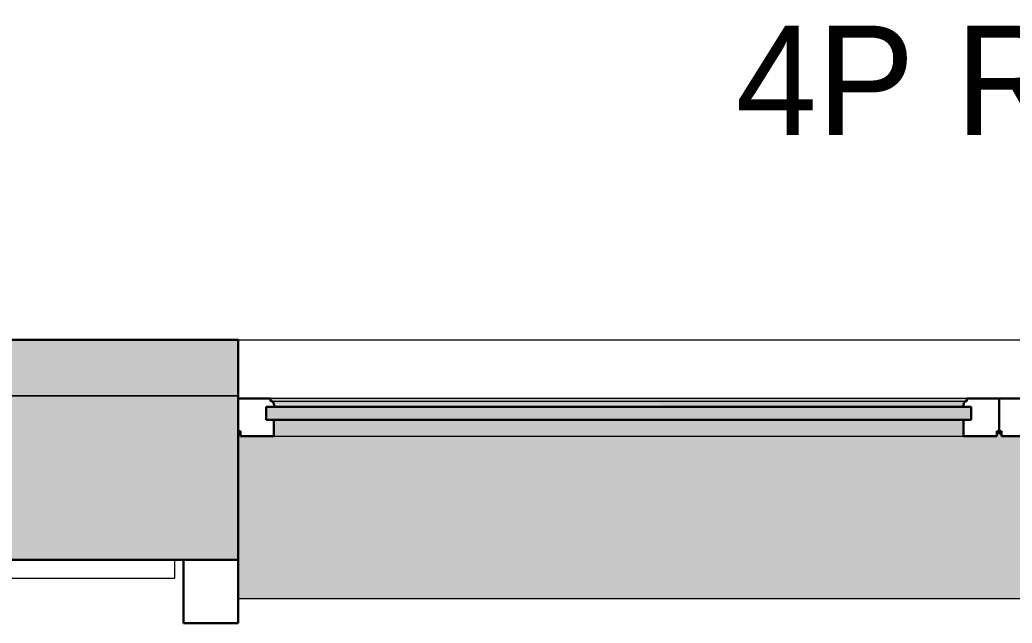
# Model space of a CAD drawing. Header units: millimetres. Extents: x 155927 to 295199, y -4084 to 97293.
# Drawn here: x 199509 to 201325, y 8852 to 9955 of the extents above; entities that cross this region are included whole.
import ezdxf

# ---------------------------------------------------------------- set-up
doc = ezdxf.new("R2010")
doc.units = ezdxf.units.MM
doc.header["$MEASUREMENT"] = 0
for name, color, linetype, lineweight in [('A-AREA-IDEN', 7, 'CONTINUOUS', 9), ('A-GLAZ', 7, 'CONTINUOUS', 9), ('A-GLAZ-CURT', 7, 'CONTINUOUS', 9), ('A-WALL', 7, 'CONTINUOUS', 9), ('A-WALL-PATT', 7, 'CONTINUOUS', 9), ('I-WALL', 7, 'CONTINUOUS', 9)]:
    doc.layers.add(name, color=color, linetype=linetype, lineweight=lineweight)
doc.styles.add('Century Gothic', font='GOTHIC.TTF', dxfattribs={"height": 200})

msp = doc.modelspace()

# ---------------------------------------------------------------- hatches: boundary and pattern name
at = {"layer": 'A-GLAZ'}
for points in [[(200961.4, 9257.5), (201241.6, 9258.3), (201241.6, 9262.5), (199968, 9262.5), (199968, 9257.5), (199973.8, 9257.5)], [(200961.4, 9223.6), (201249.6, 9223.6), (201249.6, 9247.5), (199960.1, 9247.5), (199960.1, 9223.6)], [(201235.8, 9252.6), (201237.6, 9256.2), (201237.8, 9257.5), (199970.9, 9257), (199973.6, 9253.9), (199974.3, 9252.6), (201235.4, 9252.6)], [(200961.4, 9248.6), (201234.4, 9248.6), (201235.6, 9252.6), (199974, 9251.5), (199975.3, 9248.6)], [(201234.4, 9247.5), (201234.4, 9248.6), (200961.4, 9247.5)], [(201235.6, 9193.6), (201235.6, 9223.6), (199974, 9223.6), (199974, 9193.6), (200961.4, 9193.6)], [(202692.8, 8896.6), (202692.8, 9198.3), (202688.5, 9198.3), (202688.5, 9193.6), (201305.2, 9193.6), (201305.2, 9198.3), (201296.5, 9198.3), (201296.5, 9193.6), (199913.2, 9193.6), (199913.2, 9198.3), (199908.8, 9198.3), (199908.8, 8896.6), (202162.1, 8896.6)]]:
    msp.add_hatch(color=256, dxfattribs=at).paths.add_polyline_path(points, flags=0)
h = msp.add_hatch(color=256, dxfattribs=at)
h.paths.add_polyline_path([(201364.4, 9255.8), (201361.6, 9257.5), (201362.9, 9256.4), (201364, 9255.9)], flags=0)
h.paths.add_polyline_path([(199972.4, 9255.8), (199969.6, 9257.5), (199970.9, 9256.4), (199972, 9255.9)], flags=0)
h = msp.add_hatch(color=256, dxfattribs=at)
h.paths.add_polyline_path([(202692.8, 9198.3), (202692.8, 9200.4), (202688.5, 9200.4), (202688.5, 9198.3)], flags=0)
h.paths.add_polyline_path([(201296.5, 9198.3), (201305.2, 9198.7), (201305.2, 9200.4), (201296.5, 9200.4), (201296.5, 9198.7)], flags=0)
h.paths.add_polyline_path([(199908.8, 9198.3), (199913.2, 9198.3), (199913.2, 9200.4), (199908.8, 9200.4)], flags=0)
at = {"layer": 'A-WALL-PATT'}
h = msp.add_hatch(color=256, dxfattribs=at)
h.paths.add_polyline_path([(203800.8, 9267.6), (203800.8, 9369.6), (202692.8, 9369.6), (202692.8, 9267.6), (203362.8, 9267.6)], flags=0)
h.paths.add_polyline_path([(199908.8, 9267.6), (199908.8, 9369.6), (197055.3, 9369.6), (197055.3, 9267.6), (198560, 9267.6)], flags=0)
h = msp.add_hatch(color=256, dxfattribs=at)
h.paths.add_polyline_path([(231140.8, 8967.6), (231140.8, 9267.6), (230059.8, 9267.6), (230059.8, 8967.6), (230978.5, 8967.6)], flags=0)
h.paths.add_polyline_path([(228577.1, 8967.6), (228775.8, 8967.6), (228775.8, 9267.6), (227617.8, 9267.6), (227617.8, 8967.6)], flags=0)
h.paths.add_polyline_path([(225983.8, 8967.6), (225983.8, 9267.6), (224442.8, 9267.6), (224442.8, 8967.6), (224975.1, 8967.6)], flags=0)
h.paths.add_polyline_path([(209658.8, 8967.6), (209658.8, 9267.6), (208317.8, 9267.6), (208317.8, 8967.6), (209366.2, 8967.6)], flags=0)
h.paths.add_polyline_path([(203963.1, 8967.6), (204033.8, 8967.6), (204033.8, 9267.6), (202692.8, 9267.6), (202692.8, 8967.6), (203362.8, 8967.6)], flags=0)
h.paths.add_polyline_path([(199908.8, 8967.6), (199908.8, 9267.6), (197042.8, 9267.6), (197042.8, 8967.6), (198560, 8967.6)], flags=0)
h.paths.add_polyline_path([(194508.8, 8967.6), (194508.8, 9267.6), (191992.8, 9267.6), (191992.8, 8967.6), (193757.3, 8967.6)], flags=0)
h.paths.add_polyline_path([(190358.8, 8967.6), (190358.8, 9267.6), (187692.8, 9267.6), (187692.8, 8967.6), (188954.6, 8967.6)], flags=0)
h.paths.add_polyline_path([(184151.8, 8967.6), (184908.8, 8967.6), (184908.8, 9267.6), (183192.8, 9267.6), (183192.8, 8967.6), (183551.5, 8967.6)], flags=0)
h.paths.add_polyline_path([(176347.4, 8967.6), (176658.8, 8967.6), (176658.8, 9267.6), (174942.8, 9267.6), (174942.8, 8967.6), (175747, 8967.6)], flags=0)
h.paths.add_polyline_path([(162539.5, 8967.6), (163158.8, 8967.6), (163158.8, 9267.6), (161617.8, 9267.6), (161617.8, 8967.6)], flags=0)
h.paths.add_polyline_path([(159983.8, 8967.6), (159983.8, 9267.6), (159292.8, 9267.6), (159292.8, 8967.6), (159537.8, 8967.6)], flags=0)

# ---------------------------------------------------------------- linework, layer by layer
at = {"layer": 'A-GLAZ', "lineweight": 30}
for p, q in [((199968, 9262.5), (199908.8, 9262.5)), ((199968, 9257.5), (199968, 9262.5)), ((201241.6, 9262.5), (201241.6, 9257.5)), ((201300.8, 9262.5), (201241.6, 9262.5)), ((201300.8, 9202.6), (201300.8, 9262.5)), ((201360, 9262.5), (201300.8, 9262.5)), ((201300.8, 9262.5), (201300.8, 9202.6)), ((201249.6, 9247.5), (199960.1, 9247.5)), ((199960.1, 9247.5), (199960.1, 9223.6)), ((199960.1, 9223.6), (199960.1, 9247.5)), ((199960.1, 9247.5), (199975.3, 9247.5)), ((199969.6, 9257.5), (199968, 9257.5)), ((199975.3, 9247.5), (199975.3, 9248.6)), ((201234.4, 9248.6), (201234.4, 9247.5)), ((201234.4, 9247.5), (201249.6, 9247.5)), ((201241.6, 9257.5), (201240.1, 9257.5)), ((201249.6, 9223.6), (201249.6, 9247.5)), ((201249.6, 9247.5), (201249.6, 9223.6)), ((199960.1, 9223.6), (201249.6, 9223.6)), ((199974, 9223.6), (199960.1, 9223.6)), ((199974, 9193.6), (199974, 9223.6)), ((201249.6, 9223.6), (201235.6, 9223.6)), ((201235.6, 9223.6), (201235.6, 9193.6)), ((199908.8, 9202.6), (199913.2, 9202.6)), ((199913.2, 9202.6), (199913.2, 9193.6)), ((199913.2, 9193.6), (199974, 9193.6)), ((201235.6, 9193.6), (201296.5, 9193.6)), ((201296.5, 9193.6), (201296.5, 9202.6)), ((201296.5, 9202.6), (201300.8, 9202.6)), ((201300.8, 9202.6), (201305.2, 9202.6)), ((201305.2, 9202.6), (201305.2, 9193.6)), ((201305.2, 9193.6), (201366, 9193.6)), ((199808.8, 8967.6), (199808.8, 8851.6)), ((199908.8, 8851.6), (199908.8, 8967.6)), ((199808.8, 8851.6), (199908.8, 8851.6))]:
    msp.add_line(p, q, dxfattribs=at)
at = {"layer": 'A-GLAZ'}
for p, q in [((201241.6, 9262.5), (199968, 9262.5)), ((199968, 9257.5), (199969.6, 9257.5)), ((199969.6, 9257.5), (201240.1, 9257.5)), ((199975.3, 9248.6), (201234.4, 9248.6)), ((201240.1, 9257.5), (201241.6, 9257.5)), ((199908.8, 9200.4), (199913.2, 9200.4)), ((199908.8, 9198.3), (199913.2, 9198.3)), ((199974, 9193.6), (201235.6, 9193.6)), ((201296.5, 9200.4), (201305.2, 9200.4)), ((201296.5, 9198.3), (201305.2, 9198.3)), ((199908.8, 8896.6), (202692.8, 8896.6))]:
    msp.add_line(p, q, dxfattribs=at)
at = {"layer": 'A-GLAZ', "lineweight": 30}
for centre, radius, start, end in [((199968.5, 9252.2), 5.36, 3.4261, 78.0476), ((199981.2, 9253), 7.4, 183.4261, 216.5739), ((201228.5, 9253), 7.4, 323.4261, 356.5739), ((201241.2, 9252.2), 5.36, 101.9524, 176.5739)]:
    msp.add_arc(centre, radius, start, end, dxfattribs=at)
at = {"layer": 'A-GLAZ'}
for points, knots in [([(199972, 9256.2), (199971.9, 9256.4), (199971.5, 9256.7), (199970.7, 9257.2), (199970, 9257.4), (199969.6, 9257.5)], [-0.4, -0.4, -0.4, -0.4, -0.3, -0.2, 0, 0, 0, 0]), ([(199973.8, 9252.6), (199973.8, 9253), (199973.7, 9253.7), (199973.3, 9254.6), (199973.1, 9255), (199973, 9255.2)], [-1, -1, -1, -1, -0.8, -0.7, -0.6, -0.6, -0.6, -0.6]), ([(201236.7, 9255.2), (201236.6, 9255), (201236.4, 9254.6), (201236, 9253.7), (201235.9, 9253), (201235.8, 9252.6)], [0.6, 0.6, 0.6, 0.6, 0.7, 0.8, 1, 1, 1, 1]), ([(201240.1, 9257.5), (201239.6, 9257.4), (201239, 9257.2), (201238.2, 9256.7), (201237.8, 9256.4), (201237.6, 9256.2)], [0, 0, 0, 0, 0.2, 0.3, 0.4, 0.4, 0.4, 0.4])]:
    msp.add_open_spline(points, degree=3, knots=knots, dxfattribs=at)
for points in [[(199975.3, 9248.6), (199975, 9249), (199974.7, 9249.4), (199974.5, 9249.8)], [(201235.1, 9249.8), (201234.9, 9249.4), (201234.7, 9249), (201234.4, 9248.6)]]:
    msp.add_open_spline(points, degree=3, dxfattribs=at)
at = {"layer": 'A-GLAZ-CURT', "lineweight": 20}
for p, q in [((199792.8, 8967.6), (197558.8, 8967.6)), ((199792.8, 8933.6), (199792.8, 8967.6)), ((197558.8, 8933.6), (199792.8, 8933.6))]:
    msp.add_line(p, q, dxfattribs=at)
at = {"layer": 'A-WALL'}
msp.add_line((199908.8, 9267.6), (197055.3, 9267.6), dxfattribs=at)
at = {"layer": 'A-WALL', "lineweight": 30}
for p, q in [((199908.8, 8967.6), (199908.8, 9267.6)), ((197042.8, 8967.6), (199908.8, 8967.6))]:
    msp.add_line(p, q, dxfattribs=at)
at = {"layer": 'I-WALL', "lineweight": 30}
for p, q in [((199908.8, 9369.6), (198059.8, 9369.6)), ((199908.8, 9267.6), (199908.8, 9369.6))]:
    msp.add_line(p, q, dxfattribs=at)
at = {"layer": 'I-WALL'}
for p, q in [((199908.8, 9369.6), (202692.8, 9369.6)), ((197055.3, 9267.6), (199908.8, 9267.6))]:
    msp.add_line(p, q, dxfattribs=at)

# ---------------------------------------------------------------- texts
at = {"layer": 'A-AREA-IDEN', "style": 'Century Gothic'}
msp.add_text('4P Research', height=200, dxfattribs=at).set_placement((200819, 9744.4))

doc.saveas('drawing.dxf')
